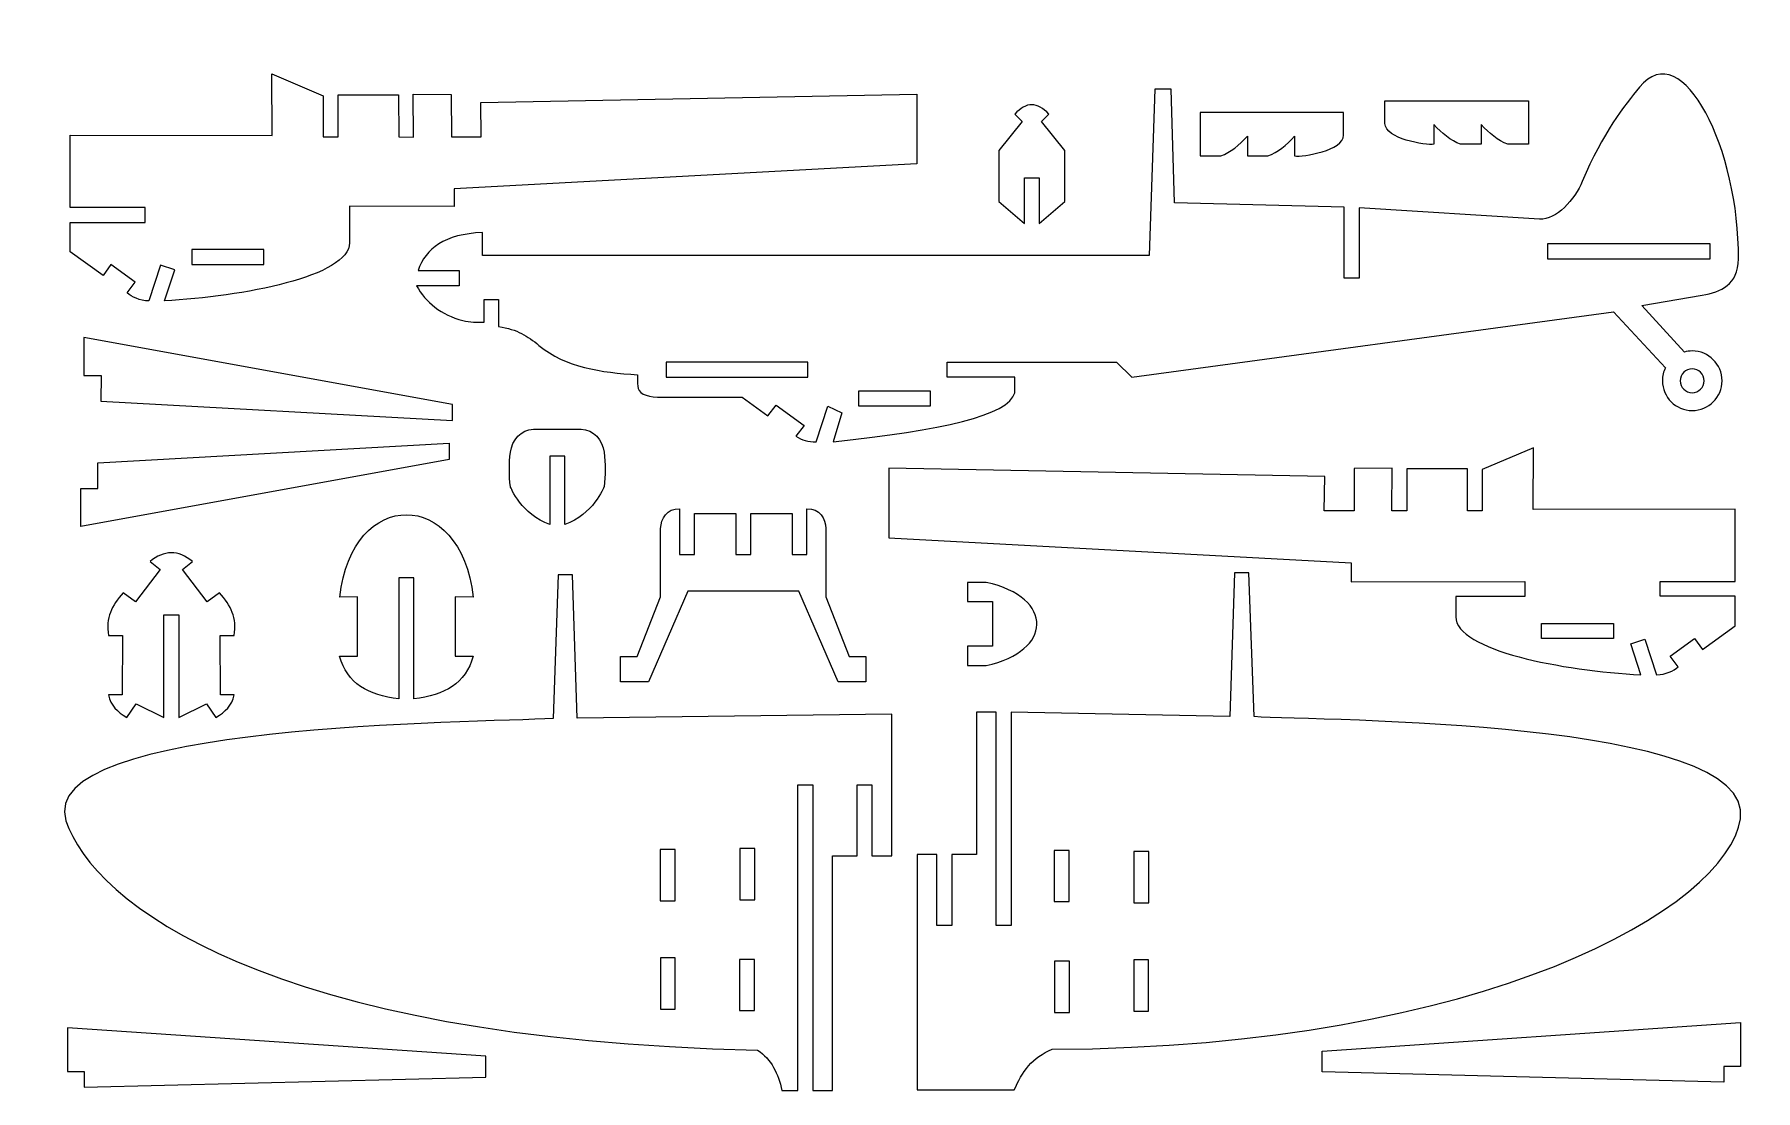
# Model space of a CAD drawing. Header units: centimetres. Extents: x -27.4 to 7.4, y -0.9 to 42.2.
# Drawn here: x -27.44 to 7.29, y 20.88 to 42.2 of the extents above; entities that cross this region are included whole.
import ezdxf

# ---------------------------------------------------------------- set-up
doc = ezdxf.new("R2010")
doc.units = ezdxf.units.CM
doc.header["$MEASUREMENT"] = 0
doc.layers.add('Camada 1', color=7, linetype='Continuous')

msp = doc.modelspace()

# ---------------------------------------------------------------- linework, layer by layer
at = {"layer": 'Camada 1', "color": 250, "lineweight": 9}
msp.add_lwpolyline([(-24.26372, 37.55717), (-22.80846, 37.55717), (-22.80846, 37.85769), (-24.26372, 37.85769), (-24.26372, 37.55717)], close=True, dxfattribs=at)
at = {"layer": 'Camada 1', "lineweight": 9}
for points in [[(3.08948, 37.6706), (6.37174, 37.6706), (6.37174, 37.9706), (3.08948, 37.9706), (3.08948, 37.6706)], [(-14.69005, 35.28237), (-11.83087, 35.28237), (-11.83087, 35.58237), (-14.69005, 35.58237), (-14.69005, 35.28237)], [(-10.81066, 34.701), (-9.35544, 34.701), (-9.35544, 35.001), (-10.81066, 35.001), (-10.81066, 34.701)], [(-14.81231, 24.71157), (-14.51231, 24.71157), (-14.51231, 25.74571), (-14.81231, 25.74571), (-14.81231, 24.71157)], [(-13.20471, 24.73303), (-12.90471, 24.73303), (-12.90471, 25.76717), (-13.20471, 25.76717), (-13.20471, 24.73303)], [(-6.86161, 24.69333), (-6.56161, 24.69333), (-6.56161, 25.72747), (-6.86161, 25.72747), (-6.86161, 24.69333)], [(-5.25401, 24.67187), (-4.95401, 24.67187), (-4.95401, 25.70601), (-5.25401, 25.70601), (-5.25401, 24.67187)], [(-14.80855, 22.52245), (-14.50855, 22.52245), (-14.50855, 23.55659), (-14.80855, 23.55659), (-14.80855, 22.52245)], [(-13.2129, 22.49477), (-12.9129, 22.49477), (-12.9129, 23.52891), (-13.2129, 23.52891), (-13.2129, 22.49477)], [(-6.8534, 22.45507), (-6.55342, 22.45507), (-6.55342, 23.48921), (-6.8534, 23.48921), (-6.8534, 22.45507)], [(-5.25777, 22.48275), (-4.95777, 22.48275), (-4.95777, 23.51689), (-5.25777, 23.51689), (-5.25777, 22.48275)]]:
    msp.add_lwpolyline(points, close=True, dxfattribs=at)
for points, knots in [([(-0.71082, 38.69927), (-0.71082, 38.69927), (2.93027, 38.47102), (2.93027, 38.47102), (2.93027, 38.47102), (3.26596, 38.45009), (3.64135, 38.87086), (3.79242, 39.23219), (3.79242, 39.23219), (4.20212, 40.21211), (4.64243, 40.76661), (4.94494, 41.13369), (4.94494, 41.13369), (5.82371, 42.19988), (6.96547, 39.85293), (6.94215, 37.66674), (6.94215, 37.66674), (6.93653, 37.14118), (6.58901, 37.00236), (6.21261, 36.93713), (6.21261, 36.93713), (6.21261, 36.93713), (4.99271, 36.7255), (4.99271, 36.7255), (4.99271, 36.7255), (4.99271, 36.7255), (5.85276, 35.78862), (5.85276, 35.78862), (5.85276, 35.78862), (5.9028, 35.80219), (5.95559, 35.80966), (6.01, 35.80966), (6.01, 35.80966), (6.34198, 35.80966), (6.61107, 35.54058), (6.61107, 35.20859), (6.61107, 35.20859), (6.61107, 34.87661), (6.34198, 34.60752), (6.01, 34.60752), (6.01, 34.60752), (5.67802, 34.60752), (5.40893, 34.87661), (5.40893, 35.20859), (5.40893, 35.20859), (5.40893, 35.20859), (5.40893, 35.20859), (5.40893, 35.20865), (5.40893, 35.20865), (5.40893, 35.20865), (5.40893, 35.20865), (5.40893, 35.20871), (5.40893, 35.20871), (5.40893, 35.30305), (5.43081, 35.39231), (5.46949, 35.4717), (5.46949, 35.4717), (5.46949, 35.4717), (4.42273, 36.59911), (4.42273, 36.59911), (4.42273, 36.59911), (4.42273, 36.59911), (-5.29968, 35.27752), (-5.29968, 35.27752), (-5.29968, 35.27752), (-5.29968, 35.27752), (-5.60721, 35.58511), (-5.60721, 35.58511), (-5.60721, 35.58511), (-5.60721, 35.58511), (-9.01994, 35.58511), (-9.01994, 35.58511), (-9.01994, 35.58511), (-9.01994, 35.58511), (-9.01994, 35.28308), (-9.01994, 35.28308), (-9.01994, 35.28308), (-9.01994, 35.28308), (-7.65721, 35.28308), (-7.65721, 35.28308), (-7.65721, 35.28308), (-7.65721, 35.28308), (-7.65721, 34.96784), (-7.65721, 34.96784), (-7.65721, 34.96784), (-7.78115, 34.50936), (-9.12838, 34.20428), (-11.31942, 33.97782), (-11.31942, 33.97782), (-11.31942, 33.97782), (-11.14538, 34.55814), (-11.14538, 34.55814), (-11.14538, 34.55814), (-11.14538, 34.55814), (-11.43133, 34.69804), (-11.43133, 34.69804), (-11.43133, 34.69804), (-11.43133, 34.69804), (-11.66736, 33.97776), (-11.66736, 33.97776), (-11.66736, 33.97776), (-11.82382, 33.96885), (-11.95893, 34.00639), (-12.07312, 34.08973), (-12.07312, 34.08973), (-12.07312, 34.08973), (-11.90596, 34.30639), (-11.90596, 34.30639), (-11.90596, 34.30639), (-11.90596, 34.30639), (-12.47122, 34.71699), (-12.47122, 34.71699), (-12.47122, 34.71699), (-12.47122, 34.71699), (-12.63838, 34.50033), (-12.63838, 34.50033), (-12.63838, 34.50033), (-12.63838, 34.50033), (-13.15724, 34.87482), (-13.15724, 34.87482), (-13.15724, 34.87482), (-13.15724, 34.87482), (-14.86426, 34.87482), (-14.86426, 34.87482), (-14.86426, 34.87482), (-15.10675, 34.88211), (-15.26541, 34.96826), (-15.26661, 35.09787), (-15.26661, 35.09787), (-15.26733, 35.17452), (-15.2681, 35.25122), (-15.26882, 35.32786), (-15.26882, 35.32786), (-16.00495, 35.38125), (-16.71817, 35.47033), (-17.25952, 35.9223), (-17.25952, 35.9223), (-17.49016, 36.1148), (-17.68883, 36.24119), (-18.07354, 36.30557), (-18.07354, 36.30557), (-18.07354, 36.30557), (-18.07354, 36.84692), (-18.07354, 36.84692), (-18.07354, 36.84692), (-18.07354, 36.84692), (-18.36612, 36.84692), (-18.36612, 36.84692), (-18.36612, 36.84692), (-18.36612, 36.84692), (-18.36612, 36.39214), (-18.36612, 36.39214), (-18.36612, 36.39214), (-18.50847, 36.39214), (-18.6559, 36.38467), (-18.79322, 36.42179), (-18.79322, 36.42179), (-19.23586, 36.54148), (-19.53933, 36.78899), (-19.72837, 37.12348), (-19.72837, 37.12348), (-19.72837, 37.12348), (-18.8664, 37.12348), (-18.8664, 37.12348), (-18.8664, 37.12348), (-18.8664, 37.12348), (-18.8664, 37.43585), (-18.8664, 37.43585), (-18.8664, 37.43585), (-18.8664, 37.43585), (-19.6968, 37.43585), (-19.6968, 37.43585), (-19.6968, 37.43585), (-19.54453, 37.87963), (-19.16257, 38.16887), (-18.39871, 38.20151), (-18.39871, 38.20151), (-18.39871, 38.20151), (-18.39871, 37.73878), (-18.39871, 37.73878), (-18.39871, 37.73878), (-18.39871, 37.73878), (-4.9457, 37.73878), (-4.9457, 37.73878), (-4.9457, 37.73878), (-4.9457, 37.73878), (-4.83295, 41.09579), (-4.83295, 41.09579), (-4.83295, 41.09579), (-4.83295, 41.09579), (-4.50467, 41.09579), (-4.50467, 41.09579), (-4.50467, 41.09579), (-4.50467, 41.09579), (-4.43742, 38.80216), (-4.43742, 38.80216), (-4.43742, 38.80216), (-4.43742, 38.80216), (-1.01082, 38.71512), (-1.01082, 38.71512), (-1.01082, 38.71512), (-1.01082, 38.71512), (-1.01082, 37.27964), (-1.01082, 37.27964), (-1.01082, 37.27964), (-1.01082, 37.27964), (-0.71082, 37.27964), (-0.71082, 37.27964), (-0.71082, 37.27964), (-0.71082, 37.27964), (-0.71082, 38.69927), (-0.71082, 38.69927)], [0, 0, 0, 0, 0.01851852, 0.01851852, 0.01851852, 0.01851852, 0.03703704, 0.03703704, 0.03703704, 0.03703704, 0.05555556, 0.05555556, 0.05555556, 0.05555556, 0.07407407, 0.07407407, 0.07407407, 0.07407407, 0.09259259, 0.09259259, 0.09259259, 0.09259259, 0.11111111, 0.11111111, 0.11111111, 0.11111111, 0.12962963, 0.12962963, 0.12962963, 0.12962963, 0.14814815, 0.14814815, 0.14814815, 0.14814815, 0.16666667, 0.16666667, 0.16666667, 0.16666667, 0.18518519, 0.18518519, 0.18518519, 0.18518519, 0.2037037, 0.2037037, 0.2037037, 0.2037037, 0.22222222, 0.22222222, 0.22222222, 0.22222222, 0.24074074, 0.24074074, 0.24074074, 0.24074074, 0.25925926, 0.25925926, 0.25925926, 0.25925926, 0.27777778, 0.27777778, 0.27777778, 0.27777778, 0.2962963, 0.2962963, 0.2962963, 0.2962963, 0.31481481, 0.31481481, 0.31481481, 0.31481481, 0.33333333, 0.33333333, 0.33333333, 0.33333333, 0.35185185, 0.35185185, 0.35185185, 0.35185185, 0.37037037, 0.37037037, 0.37037037, 0.37037037, 0.38888889, 0.38888889, 0.38888889, 0.38888889, 0.40740741, 0.40740741, 0.40740741, 0.40740741, 0.42592593, 0.42592593, 0.42592593, 0.42592593, 0.44444444, 0.44444444, 0.44444444, 0.44444444, 0.46296296, 0.46296296, 0.46296296, 0.46296296, 0.48148148, 0.48148148, 0.48148148, 0.48148148, 0.5, 0.5, 0.5, 0.5, 0.51851852, 0.51851852, 0.51851852, 0.51851852, 0.53703704, 0.53703704, 0.53703704, 0.53703704, 0.55555556, 0.55555556, 0.55555556, 0.55555556, 0.57407407, 0.57407407, 0.57407407, 0.57407407, 0.59259259, 0.59259259, 0.59259259, 0.59259259, 0.61111111, 0.61111111, 0.61111111, 0.61111111, 0.62962963, 0.62962963, 0.62962963, 0.62962963, 0.64814815, 0.64814815, 0.64814815, 0.64814815, 0.66666667, 0.66666667, 0.66666667, 0.66666667, 0.68518519, 0.68518519, 0.68518519, 0.68518519, 0.7037037, 0.7037037, 0.7037037, 0.7037037, 0.72222222, 0.72222222, 0.72222222, 0.72222222, 0.74074074, 0.74074074, 0.74074074, 0.74074074, 0.75925926, 0.75925926, 0.75925926, 0.75925926, 0.77777778, 0.77777778, 0.77777778, 0.77777778, 0.7962963, 0.7962963, 0.7962963, 0.7962963, 0.81481481, 0.81481481, 0.81481481, 0.81481481, 0.83333333, 0.83333333, 0.83333333, 0.83333333, 0.85185185, 0.85185185, 0.85185185, 0.85185185, 0.87037037, 0.87037037, 0.87037037, 0.87037037, 0.88888889, 0.88888889, 0.88888889, 0.88888889, 0.90740741, 0.90740741, 0.90740741, 0.90740741, 0.92592593, 0.92592593, 0.92592593, 0.92592593, 0.94444444, 0.94444444, 0.94444444, 0.94444444, 0.96296296, 0.96296296, 0.96296296, 0.96296296, 1, 1, 1, 1]), ([(-7.16292, 38.38583), (-7.16292, 38.38583), (-7.16292, 39.30531), (-7.16292, 39.30531), (-7.16292, 39.30531), (-7.16292, 39.30531), (-7.46292, 39.30531), (-7.46292, 39.30531), (-7.46292, 39.30531), (-7.46292, 39.30531), (-7.46292, 38.38583), (-7.46292, 38.38583), (-7.46292, 38.38583), (-7.46292, 38.38583), (-7.97843, 38.82578), (-7.97843, 38.82578), (-7.97843, 38.82578), (-7.97843, 38.82578), (-7.97843, 39.85604), (-7.97843, 39.85604), (-7.97843, 39.85604), (-7.97843, 39.85604), (-7.50757, 40.44133), (-7.50757, 40.44133), (-7.50757, 40.44133), (-7.50757, 40.44133), (-7.65584, 40.58959), (-7.65584, 40.58959), (-7.65584, 40.58959), (-7.42985, 40.84702), (-7.20118, 40.84098), (-6.96999, 40.58959), (-6.96999, 40.58959), (-6.96999, 40.58959), (-7.11826, 40.44133), (-7.11826, 40.44133), (-7.11826, 40.44133), (-7.11826, 40.44133), (-6.6474, 39.85604), (-6.6474, 39.85604), (-6.6474, 39.85604), (-6.6474, 39.85604), (-6.6474, 38.82578), (-6.6474, 38.82578), (-6.6474, 38.82578), (-6.6474, 38.82578), (-7.16292, 38.38583), (-7.16292, 38.38583)], [0, 0, 0, 0, 0.07692308, 0.07692308, 0.07692308, 0.07692308, 0.15384615, 0.15384615, 0.15384615, 0.15384615, 0.23076923, 0.23076923, 0.23076923, 0.23076923, 0.30769231, 0.30769231, 0.30769231, 0.30769231, 0.38461538, 0.38461538, 0.38461538, 0.38461538, 0.46153846, 0.46153846, 0.46153846, 0.46153846, 0.53846154, 0.53846154, 0.53846154, 0.53846154, 0.61538462, 0.61538462, 0.61538462, 0.61538462, 0.69230769, 0.69230769, 0.69230769, 0.69230769, 0.76923077, 0.76923077, 0.76923077, 0.76923077, 0.84615385, 0.84615385, 0.84615385, 0.84615385, 1, 1, 1, 1]), ([(2.2892, 39.98201), (2.2892, 39.98201), (2.70435, 39.98201), (2.70435, 39.98201), (2.70435, 39.98201), (2.70435, 39.98201), (2.70435, 40.85641), (2.70435, 40.85641), (2.70435, 40.85641), (2.70435, 40.85641), (-0.19035, 40.85641), (-0.19035, 40.85641), (-0.19035, 40.85641), (-0.19035, 40.85641), (-0.19035, 40.40127), (-0.19035, 40.40127), (-0.19035, 40.40127), (-0.19035, 40.09422), (0.63241, 39.95714), (0.79897, 39.98201), (0.79897, 39.98201), (0.79897, 39.98201), (0.79842, 40.37916), (0.79842, 40.37916), (0.79842, 40.37916), (0.96104, 40.20721), (1.13896, 40.05388), (1.33583, 39.98201), (1.33583, 39.98201), (1.33583, 39.98201), (1.75235, 39.98201), (1.75235, 39.98201), (1.75235, 39.98201), (1.75235, 39.98201), (1.75182, 40.37916), (1.75182, 40.37916), (1.75182, 40.37916), (1.91441, 40.20721), (2.09233, 40.05388), (2.2892, 39.98201)], [0, 0, 0, 0, 0.09090909, 0.09090909, 0.09090909, 0.09090909, 0.18181818, 0.18181818, 0.18181818, 0.18181818, 0.27272727, 0.27272727, 0.27272727, 0.27272727, 0.36363636, 0.36363636, 0.36363636, 0.36363636, 0.45454545, 0.45454545, 0.45454545, 0.45454545, 0.54545455, 0.54545455, 0.54545455, 0.54545455, 0.63636364, 0.63636364, 0.63636364, 0.63636364, 0.72727273, 0.72727273, 0.72727273, 0.72727273, 0.81818182, 0.81818182, 0.81818182, 0.81818182, 1, 1, 1, 1]), ([(-3.5027, 39.74574), (-3.5027, 39.74574), (-3.91782, 39.74574), (-3.91782, 39.74574), (-3.91782, 39.74574), (-3.91782, 39.74574), (-3.91782, 40.62015), (-3.91782, 40.62015), (-3.91782, 40.62015), (-3.91782, 40.62015), (-1.02312, 40.62015), (-1.02312, 40.62015), (-1.02312, 40.62015), (-1.02312, 40.62015), (-1.02312, 40.16499), (-1.02312, 40.16499), (-1.02312, 40.16499), (-1.02312, 39.85795), (-1.84588, 39.72087), (-2.01246, 39.74574), (-2.01246, 39.74574), (-2.01246, 39.74574), (-2.01191, 40.14289), (-2.01191, 40.14289), (-2.01191, 40.14289), (-2.17452, 39.97095), (-2.35244, 39.81761), (-2.5493, 39.74574), (-2.5493, 39.74574), (-2.5493, 39.74574), (-2.96583, 39.74574), (-2.96583, 39.74574), (-2.96583, 39.74574), (-2.96583, 39.74574), (-2.9653, 40.14289), (-2.9653, 40.14289), (-2.9653, 40.14289), (-3.1279, 39.97095), (-3.30584, 39.81761), (-3.5027, 39.74574)], [0, 0, 0, 0, 0.09090909, 0.09090909, 0.09090909, 0.09090909, 0.18181818, 0.18181818, 0.18181818, 0.18181818, 0.27272727, 0.27272727, 0.27272727, 0.27272727, 0.36363636, 0.36363636, 0.36363636, 0.36363636, 0.45454545, 0.45454545, 0.45454545, 0.45454545, 0.54545455, 0.54545455, 0.54545455, 0.54545455, 0.63636364, 0.63636364, 0.63636364, 0.63636364, 0.72727273, 0.72727273, 0.72727273, 0.72727273, 0.81818182, 0.81818182, 0.81818182, 0.81818182, 1, 1, 1, 1]), ([(6.01, 35.44928), (6.1429, 35.44928), (6.25069, 35.34149), (6.25069, 35.20859), (6.25069, 35.20859), (6.25069, 35.07569), (6.1429, 34.9679), (6.01, 34.9679), (6.01, 34.9679), (5.8771, 34.9679), (5.76931, 35.07569), (5.76931, 35.20859), (5.76931, 35.20859), (5.76931, 35.34149), (5.8771, 35.44928), (6.01, 35.44928)], [0, 0, 0, 0, 0.2, 0.2, 0.2, 0.2, 0.4, 0.4, 0.4, 0.4, 0.6, 0.6, 0.6, 0.6, 1, 1, 1, 1]), ([(-16.73951, 32.30804), (-16.17198, 32.4975), (-15.9466, 33.06043), (-15.94546, 33.06969), (-15.94546, 33.06969), (-15.91736, 33.30243), (-15.91664, 33.53505), (-15.94546, 33.76738), (-15.94546, 33.76738), (-15.97493, 34.00502), (-16.15686, 34.23094), (-16.40909, 34.23094), (-16.40909, 34.23094), (-16.40909, 34.23094), (-17.36994, 34.23094), (-17.36994, 34.23094), (-17.36994, 34.23094), (-17.62217, 34.23094), (-17.80409, 34.00502), (-17.83357, 33.76738), (-17.83357, 33.76738), (-17.86238, 33.53505), (-17.86166, 33.30243), (-17.83357, 33.06969), (-17.83357, 33.06969), (-17.83243, 33.06043), (-17.60705, 32.4975), (-17.03951, 32.30804), (-17.03951, 32.30804), (-17.03951, 32.30804), (-17.03951, 33.68822), (-17.03951, 33.68822), (-17.03951, 33.68822), (-17.03951, 33.68822), (-16.73951, 33.68822), (-16.73951, 33.68822), (-16.73951, 33.68822), (-16.73951, 33.68822), (-16.73951, 32.30804), (-16.73951, 32.30804)], [0, 0, 0, 0, 0.09090909, 0.09090909, 0.09090909, 0.09090909, 0.18181818, 0.18181818, 0.18181818, 0.18181818, 0.27272727, 0.27272727, 0.27272727, 0.27272727, 0.36363636, 0.36363636, 0.36363636, 0.36363636, 0.45454545, 0.45454545, 0.45454545, 0.45454545, 0.54545455, 0.54545455, 0.54545455, 0.54545455, 0.63636364, 0.63636364, 0.63636364, 0.63636364, 0.72727273, 0.72727273, 0.72727273, 0.72727273, 0.81818182, 0.81818182, 0.81818182, 0.81818182, 1, 1, 1, 1]), ([(-18.58614, 30.84265), (-18.83025, 33.05903), (-21.03469, 33.05903), (-21.2788, 30.84265), (-21.2788, 30.84265), (-21.2788, 30.84265), (-20.9188, 30.84669), (-20.9188, 30.84669), (-20.9188, 30.84669), (-20.9188, 30.84669), (-20.9188, 29.64669), (-20.9188, 29.64669), (-20.9188, 29.64669), (-20.9188, 29.64669), (-21.27959, 29.64669), (-21.27959, 29.64669), (-21.27959, 29.64669), (-21.12572, 29.10002), (-20.7079, 28.86011), (-20.08247, 28.78801), (-20.08247, 28.78801), (-20.08247, 28.78801), (-20.08247, 31.23013), (-20.08247, 31.23013), (-20.08247, 31.23013), (-20.08247, 31.23013), (-19.78247, 31.23013), (-19.78247, 31.23013), (-19.78247, 31.23013), (-19.78247, 31.23013), (-19.78247, 28.78801), (-19.78247, 28.78801), (-19.78247, 28.78801), (-19.15704, 28.86011), (-18.73922, 29.10002), (-18.58535, 29.64669), (-18.58535, 29.64669), (-18.58535, 29.64669), (-18.94613, 29.64669), (-18.94613, 29.64669), (-18.94613, 29.64669), (-18.94613, 29.64669), (-18.94613, 30.84669), (-18.94613, 30.84669), (-18.94613, 30.84669), (-18.94613, 30.84669), (-18.58614, 30.84265), (-18.58614, 30.84265)], [0, 0, 0, 0, 0.07692308, 0.07692308, 0.07692308, 0.07692308, 0.15384615, 0.15384615, 0.15384615, 0.15384615, 0.23076923, 0.23076923, 0.23076923, 0.23076923, 0.30769231, 0.30769231, 0.30769231, 0.30769231, 0.38461538, 0.38461538, 0.38461538, 0.38461538, 0.46153846, 0.46153846, 0.46153846, 0.46153846, 0.53846154, 0.53846154, 0.53846154, 0.53846154, 0.61538462, 0.61538462, 0.61538462, 0.61538462, 0.69230769, 0.69230769, 0.69230769, 0.69230769, 0.76923077, 0.76923077, 0.76923077, 0.76923077, 0.84615385, 0.84615385, 0.84615385, 0.84615385, 1, 1, 1, 1]), ([(-15.04846, 29.13141), (-15.04846, 29.13141), (-14.25745, 30.95835), (-14.25745, 30.95835), (-14.25745, 30.95835), (-14.25745, 30.95835), (-12.01554, 30.95835), (-12.01554, 30.95835), (-12.01554, 30.95835), (-12.01554, 30.95835), (-11.22454, 29.13141), (-11.22454, 29.13141), (-11.22454, 29.13141), (-11.22454, 29.13141), (-10.66006, 29.13141), (-10.66006, 29.13141), (-10.66006, 29.13141), (-10.66006, 29.13141), (-10.66006, 29.63933), (-10.66006, 29.63933), (-10.66006, 29.63933), (-10.66006, 29.63933), (-10.99921, 29.63933), (-10.99921, 29.63933), (-10.99921, 29.63933), (-10.99921, 29.63933), (-11.4678, 30.84351), (-11.4678, 30.84351), (-11.4678, 30.84351), (-11.4678, 30.84351), (-11.4678, 32.22554), (-11.4678, 32.22554), (-11.4678, 32.22554), (-11.48065, 32.42474), (-11.5908, 32.63536), (-11.85152, 32.62364), (-11.85152, 32.62364), (-11.85152, 32.62364), (-11.85152, 31.70189), (-11.85152, 31.70189), (-11.85152, 31.70189), (-11.85152, 31.70189), (-12.15152, 31.70189), (-12.15152, 31.70189), (-12.15152, 31.70189), (-12.15152, 31.70189), (-12.15152, 32.52877), (-12.15152, 32.52877), (-12.15152, 32.52877), (-12.15152, 32.52877), (-12.9865, 32.52877), (-12.9865, 32.52877), (-12.9865, 32.52877), (-12.9865, 32.52877), (-12.9865, 31.70189), (-12.9865, 31.70189), (-12.9865, 31.70189), (-12.9865, 31.70189), (-13.2865, 31.70189), (-13.2865, 31.70189), (-13.2865, 31.70189), (-13.2865, 31.70189), (-13.2865, 32.52877), (-13.2865, 32.52877), (-13.2865, 32.52877), (-13.2865, 32.52877), (-14.12147, 32.52877), (-14.12147, 32.52877), (-14.12147, 32.52877), (-14.12147, 32.52877), (-14.12147, 31.70189), (-14.12147, 31.70189), (-14.12147, 31.70189), (-14.12147, 31.70189), (-14.42147, 31.70189), (-14.42147, 31.70189), (-14.42147, 31.70189), (-14.42147, 31.70189), (-14.42147, 32.62364), (-14.42147, 32.62364), (-14.42147, 32.62364), (-14.68218, 32.63536), (-14.79234, 32.42474), (-14.8052, 32.22554), (-14.8052, 32.22554), (-14.8052, 32.22554), (-14.8052, 30.84351), (-14.8052, 30.84351), (-14.8052, 30.84351), (-14.8052, 30.84351), (-15.27378, 29.63933), (-15.27378, 29.63933), (-15.27378, 29.63933), (-15.27378, 29.63933), (-15.61294, 29.63933), (-15.61294, 29.63933), (-15.61294, 29.63933), (-15.61294, 29.63933), (-15.61294, 29.13141), (-15.61294, 29.13141), (-15.61294, 29.13141), (-15.61294, 29.13141), (-15.04846, 29.13141), (-15.04846, 29.13141)], [0, 0, 0, 0, 0.03703704, 0.03703704, 0.03703704, 0.03703704, 0.07407407, 0.07407407, 0.07407407, 0.07407407, 0.11111111, 0.11111111, 0.11111111, 0.11111111, 0.14814815, 0.14814815, 0.14814815, 0.14814815, 0.18518519, 0.18518519, 0.18518519, 0.18518519, 0.22222222, 0.22222222, 0.22222222, 0.22222222, 0.25925926, 0.25925926, 0.25925926, 0.25925926, 0.2962963, 0.2962963, 0.2962963, 0.2962963, 0.33333333, 0.33333333, 0.33333333, 0.33333333, 0.37037037, 0.37037037, 0.37037037, 0.37037037, 0.40740741, 0.40740741, 0.40740741, 0.40740741, 0.44444444, 0.44444444, 0.44444444, 0.44444444, 0.48148148, 0.48148148, 0.48148148, 0.48148148, 0.51851852, 0.51851852, 0.51851852, 0.51851852, 0.55555556, 0.55555556, 0.55555556, 0.55555556, 0.59259259, 0.59259259, 0.59259259, 0.59259259, 0.62962963, 0.62962963, 0.62962963, 0.62962963, 0.66666667, 0.66666667, 0.66666667, 0.66666667, 0.7037037, 0.7037037, 0.7037037, 0.7037037, 0.74074074, 0.74074074, 0.74074074, 0.74074074, 0.77777778, 0.77777778, 0.77777778, 0.77777778, 0.81481481, 0.81481481, 0.81481481, 0.81481481, 0.85185185, 0.85185185, 0.85185185, 0.85185185, 0.88888889, 0.88888889, 0.88888889, 0.88888889, 0.92592593, 0.92592593, 0.92592593, 0.92592593, 1, 1, 1, 1]), ([(-10.53932, 25.61699), (-10.53932, 25.61699), (-10.53932, 27.04853), (-10.53932, 27.04853), (-10.53932, 27.04853), (-10.53932, 27.04853), (-10.83932, 27.04853), (-10.83932, 27.04853), (-10.83932, 27.04853), (-10.83932, 27.04853), (-10.83932, 25.61699), (-10.83932, 25.61699), (-10.83932, 25.61699), (-10.83932, 25.61699), (-11.33765, 25.61699), (-11.33765, 25.61699), (-11.33765, 25.61699), (-11.33765, 25.61699), (-11.33765, 20.87957), (-11.33765, 20.87957), (-11.33765, 20.87957), (-11.33765, 20.87957), (-11.73345, 20.87957), (-11.73345, 20.87957), (-11.73345, 20.87957), (-11.73345, 20.87957), (-11.73345, 27.04853), (-11.73345, 27.04853), (-11.73345, 27.04853), (-11.73345, 27.04853), (-12.03345, 27.04853), (-12.03345, 27.04853), (-12.03345, 27.04853), (-12.03345, 27.04853), (-12.03345, 20.87957), (-12.03345, 20.87957), (-12.03345, 20.87957), (-12.03345, 20.87957), (-12.35799, 20.87957), (-12.35799, 20.87957), (-12.35799, 20.87957), (-12.42608, 21.22554), (-12.57244, 21.51125), (-12.84624, 21.69897), (-12.84624, 21.69897), (-22.72834, 21.90391), (-26.27037, 24.67969), (-26.80174, 26.32777), (-26.80174, 26.32777), (-27.4379, 28.30083), (-18.48306, 28.30274), (-16.97435, 28.39026), (-16.97435, 28.39026), (-16.97435, 28.39026), (-16.87152, 31.29291), (-16.87152, 31.29291), (-16.87152, 31.29291), (-16.87152, 31.29291), (-16.57893, 31.29291), (-16.57893, 31.29291), (-16.57893, 31.29291), (-16.57893, 31.29291), (-16.48597, 28.39624), (-16.48597, 28.39624), (-16.48597, 28.39624), (-16.48597, 28.39624), (-10.13904, 28.47731), (-10.13904, 28.47731), (-10.13904, 28.47731), (-10.13904, 28.47731), (-10.13904, 25.61699), (-10.13904, 25.61699), (-10.13904, 25.61699), (-10.13904, 25.61699), (-10.53932, 25.61699), (-10.53932, 25.61699)], [0, 0, 0, 0, 0.05, 0.05, 0.05, 0.05, 0.1, 0.1, 0.1, 0.1, 0.15, 0.15, 0.15, 0.15, 0.2, 0.2, 0.2, 0.2, 0.25, 0.25, 0.25, 0.25, 0.3, 0.3, 0.3, 0.3, 0.35, 0.35, 0.35, 0.35, 0.4, 0.4, 0.4, 0.4, 0.45, 0.45, 0.45, 0.45, 0.5, 0.5, 0.5, 0.5, 0.55, 0.55, 0.55, 0.55, 0.6, 0.6, 0.6, 0.6, 0.65, 0.65, 0.65, 0.65, 0.7, 0.7, 0.7, 0.7, 0.75, 0.75, 0.75, 0.75, 0.8, 0.8, 0.8, 0.8, 0.85, 0.85, 0.85, 0.85, 0.9, 0.9, 0.9, 0.9, 1, 1, 1, 1]), ([(-7.73382, 28.51533), (-7.73382, 28.51533), (-3.31879, 28.43426), (-3.31879, 28.43426), (-3.31879, 28.43426), (-3.31879, 28.43426), (-3.22583, 31.33093), (-3.22583, 31.33093), (-3.22583, 31.33093), (-3.22583, 31.33093), (-2.93324, 31.33093), (-2.93324, 31.33093), (-2.93324, 31.33093), (-2.93324, 31.33093), (-2.83042, 28.42829), (-2.83042, 28.42829), (-2.83042, 28.42829), (-1.52712, 28.34076), (7.28824, 28.3911), (6.9843, 26.36579), (6.9843, 26.36579), (6.71689, 24.58386), (1.86486, 21.75714), (-6.90172, 21.71332), (-6.90172, 21.71332), (-7.30293, 21.56153), (-7.51995, 21.24408), (-7.66798, 20.89183), (-7.66798, 20.89183), (-7.66798, 20.89183), (-9.62824, 20.89183), (-9.62824, 20.89183), (-9.62824, 20.89183), (-9.62824, 20.89183), (-9.62824, 25.64425), (-9.62824, 25.64425), (-9.62824, 25.64425), (-9.62824, 25.64425), (-9.2281, 25.64425), (-9.2281, 25.64425), (-9.2281, 25.64425), (-9.2281, 25.64425), (-9.2281, 24.21254), (-9.2281, 24.21254), (-9.2281, 24.21254), (-9.2281, 24.21254), (-8.9281, 24.21254), (-8.9281, 24.21254), (-8.9281, 24.21254), (-8.9281, 24.21254), (-8.9281, 25.64425), (-8.9281, 25.64425), (-8.9281, 25.64425), (-8.9281, 25.64425), (-8.42957, 25.64425), (-8.42957, 25.64425), (-8.42957, 25.64425), (-8.42957, 25.64425), (-8.42957, 28.51533), (-8.42957, 28.51533), (-8.42957, 28.51533), (-8.42957, 28.51533), (-8.03382, 28.51533), (-8.03382, 28.51533), (-8.03382, 28.51533), (-8.03382, 28.51533), (-8.03382, 24.21254), (-8.03382, 24.21254), (-8.03382, 24.21254), (-8.03382, 24.21254), (-7.73382, 24.21254), (-7.73382, 24.21254), (-7.73382, 24.21254), (-7.73382, 24.21254), (-7.73382, 28.51533), (-7.73382, 28.51533)], [0, 0, 0, 0, 0.05, 0.05, 0.05, 0.05, 0.1, 0.1, 0.1, 0.1, 0.15, 0.15, 0.15, 0.15, 0.2, 0.2, 0.2, 0.2, 0.25, 0.25, 0.25, 0.25, 0.3, 0.3, 0.3, 0.3, 0.35, 0.35, 0.35, 0.35, 0.4, 0.4, 0.4, 0.4, 0.45, 0.45, 0.45, 0.45, 0.5, 0.5, 0.5, 0.5, 0.55, 0.55, 0.55, 0.55, 0.6, 0.6, 0.6, 0.6, 0.65, 0.65, 0.65, 0.65, 0.7, 0.7, 0.7, 0.7, 0.75, 0.75, 0.75, 0.75, 0.8, 0.8, 0.8, 0.8, 0.85, 0.85, 0.85, 0.85, 0.9, 0.9, 0.9, 0.9, 1, 1, 1, 1]), ([(-8.6131, 29.84923), (-8.6131, 29.84923), (-8.11086, 29.84923), (-8.11086, 29.84923), (-8.11086, 29.84923), (-8.11086, 29.84923), (-8.11086, 30.74923), (-8.11086, 30.74923), (-8.11086, 30.74923), (-8.11086, 30.74923), (-8.6131, 30.74923), (-8.6131, 30.74923), (-8.6131, 30.74923), (-8.6131, 30.74923), (-8.6131, 31.13759), (-8.6131, 31.13759), (-8.6131, 31.13759), (-8.6131, 31.13759), (-8.23341, 31.13759), (-8.23341, 31.13759), (-8.23341, 31.13759), (-7.54398, 30.98813), (-7.20351, 30.63612), (-7.21194, 30.28656), (-7.21194, 30.28656), (-7.22019, 29.94549), (-7.56066, 29.60669), (-8.23341, 29.46088), (-8.23341, 29.46088), (-8.23341, 29.46088), (-8.6131, 29.46088), (-8.6131, 29.46088), (-8.6131, 29.46088), (-8.6131, 29.46088), (-8.6131, 29.84923), (-8.6131, 29.84923)], [0, 0, 0, 0, 0.1, 0.1, 0.1, 0.1, 0.2, 0.2, 0.2, 0.2, 0.3, 0.3, 0.3, 0.3, 0.4, 0.4, 0.4, 0.4, 0.5, 0.5, 0.5, 0.5, 0.6, 0.6, 0.6, 0.6, 0.7, 0.7, 0.7, 0.7, 0.8, 0.8, 0.8, 0.8, 1, 1, 1, 1]), ([(6.98131, 21.36836), (6.98131, 21.36836), (6.98137, 22.2542), (6.98137, 22.2542), (6.98137, 22.2542), (6.98137, 22.2542), (-1.45759, 21.67686), (-1.45759, 21.67686), (-1.45759, 21.67686), (-1.45759, 21.67686), (-1.45759, 21.25764), (-1.45759, 21.25764), (-1.45759, 21.25764), (-1.45759, 21.25764), (6.64916, 21.05205), (6.64916, 21.05205), (6.64916, 21.05205), (6.64916, 21.05205), (6.64916, 21.36836), (6.64916, 21.36836), (6.64916, 21.36836), (6.64916, 21.36836), (6.98131, 21.36836), (6.98131, 21.36836)], [0, 0, 0, 0, 0.14285714, 0.14285714, 0.14285714, 0.14285714, 0.28571429, 0.28571429, 0.28571429, 0.28571429, 0.42857143, 0.42857143, 0.42857143, 0.42857143, 0.57142857, 0.57142857, 0.57142857, 0.57142857, 0.71428571, 0.71428571, 0.71428571, 0.71428571, 1, 1, 1, 1]), ([(-26.76832, 21.26362), (-26.76832, 21.26362), (-26.76838, 22.14945), (-26.76838, 22.14945), (-26.76838, 22.14945), (-26.76838, 22.14945), (-18.32942, 21.57211), (-18.32942, 21.57211), (-18.32942, 21.57211), (-18.32942, 21.57211), (-18.32942, 21.15291), (-18.32942, 21.15291), (-18.32942, 21.15291), (-18.32942, 21.15291), (-26.43616, 20.9473), (-26.43616, 20.9473), (-26.43616, 20.9473), (-26.43616, 20.9473), (-26.43616, 21.26362), (-26.43616, 21.26362), (-26.43616, 21.26362), (-26.43616, 21.26362), (-26.76832, 21.26362), (-26.76832, 21.26362)], [0, 0, 0, 0, 0.14285714, 0.14285714, 0.14285714, 0.14285714, 0.28571429, 0.28571429, 0.28571429, 0.28571429, 0.42857143, 0.42857143, 0.42857143, 0.42857143, 0.57142857, 0.57142857, 0.57142857, 0.57142857, 0.71428571, 0.71428571, 0.71428571, 0.71428571, 1, 1, 1, 1])]:
    msp.add_open_spline(points, degree=3, knots=knots, dxfattribs=at)
at = {"layer": 'Camada 1', "color": 250, "lineweight": 9}
for points, knots in [([(-25.13164, 36.82085), (-25.13164, 36.82085), (-24.89254, 37.53986), (-24.89254, 37.53986), (-24.89254, 37.53986), (-24.89254, 37.53986), (-24.60788, 37.4452), (-24.60788, 37.4452), (-24.60788, 37.4452), (-24.60788, 37.4452), (-24.81541, 36.82108), (-24.81541, 36.82108), (-24.81541, 36.82108), (-23.24476, 36.90304), (-21.07799, 37.31236), (-21.07871, 37.9946), (-21.07871, 37.9946), (-21.07871, 37.9946), (-21.07949, 38.73281), (-21.07949, 38.73281), (-21.07949, 38.73281), (-21.07949, 38.73281), (-18.9715, 38.72612), (-18.9715, 38.72612), (-18.9715, 38.72612), (-18.9715, 38.72612), (-18.96654, 39.08506), (-18.96654, 39.08506), (-18.96654, 39.08506), (-18.96654, 39.08506), (-9.63685, 39.58803), (-9.63685, 39.58803), (-9.63685, 39.58803), (-9.63685, 39.58803), (-9.63685, 40.9911), (-9.63685, 40.9911), (-9.63685, 40.9911), (-9.63685, 40.9911), (-18.43382, 40.82203), (-18.43382, 40.82203), (-18.43382, 40.82203), (-18.43382, 40.82203), (-18.42577, 40.13386), (-18.42577, 40.13386), (-18.42577, 40.13386), (-18.42577, 40.13386), (-19.02577, 40.13323), (-19.02577, 40.13323), (-19.02577, 40.13323), (-19.02577, 40.13323), (-19.02719, 40.98793), (-19.02719, 40.98793), (-19.02719, 40.98793), (-19.02719, 40.98793), (-19.79601, 40.99104), (-19.79601, 40.99104), (-19.79601, 40.99104), (-19.79601, 40.99104), (-19.78899, 40.12889), (-19.78899, 40.12889), (-19.78899, 40.12889), (-19.78899, 40.12889), (-20.08885, 40.12907), (-20.08885, 40.12907), (-20.08885, 40.12907), (-20.08885, 40.12907), (-20.08899, 40.97783), (-20.08899, 40.97783), (-20.08899, 40.97783), (-20.08899, 40.97783), (-21.31252, 40.97903), (-21.31252, 40.97903), (-21.31252, 40.97903), (-21.31252, 40.97903), (-21.31264, 40.13081), (-21.31264, 40.13081), (-21.31264, 40.13081), (-21.31264, 40.13081), (-21.60962, 40.132), (-21.60962, 40.132), (-21.60962, 40.132), (-21.60962, 40.132), (-21.61252, 40.96265), (-21.61252, 40.96265), (-21.61252, 40.96265), (-21.61252, 40.96265), (-22.64865, 41.40397), (-22.64865, 41.40397), (-22.64865, 41.40397), (-22.64865, 41.40397), (-22.64315, 40.16094), (-22.64315, 40.16094), (-22.64315, 40.16094), (-22.64315, 40.16094), (-26.71433, 40.16752), (-26.71433, 40.16752), (-26.71433, 40.16752), (-26.71433, 40.16752), (-26.71433, 38.70624), (-26.71433, 38.70624), (-26.71433, 38.70624), (-26.71433, 38.70624), (-25.20376, 38.70624), (-25.20376, 38.70624), (-25.20376, 38.70624), (-25.20376, 38.70624), (-25.20376, 38.40624), (-25.20376, 38.40624), (-25.20376, 38.40624), (-25.20376, 38.40624), (-26.71433, 38.40624), (-26.71433, 38.40624), (-26.71433, 38.40624), (-26.71433, 38.40624), (-26.71433, 37.81244), (-26.71433, 37.81244), (-26.71433, 37.81244), (-26.71433, 37.81244), (-26.05391, 37.33113), (-26.05391, 37.33113), (-26.05391, 37.33113), (-26.05391, 37.33113), (-25.89316, 37.55244), (-25.89316, 37.55244), (-25.89316, 37.55244), (-25.89316, 37.55244), (-25.40772, 37.19982), (-25.40772, 37.19982), (-25.40772, 37.19982), (-25.40772, 37.19982), (-25.56633, 36.98146), (-25.56633, 36.98146), (-25.56633, 36.98146), (-25.47494, 36.90618), (-25.31545, 36.82074), (-25.13164, 36.82085)], [0, 0, 0, 0, 0.02857143, 0.02857143, 0.02857143, 0.02857143, 0.05714286, 0.05714286, 0.05714286, 0.05714286, 0.08571429, 0.08571429, 0.08571429, 0.08571429, 0.11428571, 0.11428571, 0.11428571, 0.11428571, 0.14285714, 0.14285714, 0.14285714, 0.14285714, 0.17142857, 0.17142857, 0.17142857, 0.17142857, 0.2, 0.2, 0.2, 0.2, 0.22857143, 0.22857143, 0.22857143, 0.22857143, 0.25714286, 0.25714286, 0.25714286, 0.25714286, 0.28571429, 0.28571429, 0.28571429, 0.28571429, 0.31428571, 0.31428571, 0.31428571, 0.31428571, 0.34285714, 0.34285714, 0.34285714, 0.34285714, 0.37142857, 0.37142857, 0.37142857, 0.37142857, 0.4, 0.4, 0.4, 0.4, 0.42857143, 0.42857143, 0.42857143, 0.42857143, 0.45714286, 0.45714286, 0.45714286, 0.45714286, 0.48571429, 0.48571429, 0.48571429, 0.48571429, 0.51428571, 0.51428571, 0.51428571, 0.51428571, 0.54285714, 0.54285714, 0.54285714, 0.54285714, 0.57142857, 0.57142857, 0.57142857, 0.57142857, 0.6, 0.6, 0.6, 0.6, 0.62857143, 0.62857143, 0.62857143, 0.62857143, 0.65714286, 0.65714286, 0.65714286, 0.65714286, 0.68571429, 0.68571429, 0.68571429, 0.68571429, 0.71428571, 0.71428571, 0.71428571, 0.71428571, 0.74285714, 0.74285714, 0.74285714, 0.74285714, 0.77142857, 0.77142857, 0.77142857, 0.77142857, 0.8, 0.8, 0.8, 0.8, 0.82857143, 0.82857143, 0.82857143, 0.82857143, 0.85714286, 0.85714286, 0.85714286, 0.85714286, 0.88571429, 0.88571429, 0.88571429, 0.88571429, 0.91428571, 0.91428571, 0.91428571, 0.91428571, 0.94285714, 0.94285714, 0.94285714, 0.94285714, 1, 1, 1, 1]), ([(-26.43909, 36.08222), (-26.43909, 36.08222), (-19.0045, 34.72805), (-19.0045, 34.72805), (-19.0045, 34.72805), (-19.0045, 34.72805), (-19.0045, 34.40364), (-19.0045, 34.40364), (-19.0045, 34.40364), (-19.0045, 34.40364), (-26.09503, 34.79893), (-26.09503, 34.79893), (-26.09503, 34.79893), (-26.09503, 34.79893), (-26.09353, 35.31401), (-26.09353, 35.31401), (-26.09353, 35.31401), (-26.09353, 35.31401), (-26.43909, 35.31352), (-26.43909, 35.31352), (-26.43909, 35.31352), (-26.43909, 35.31352), (-26.43909, 36.08222), (-26.43909, 36.08222)], [0, 0, 0, 0, 0.14285714, 0.14285714, 0.14285714, 0.14285714, 0.28571429, 0.28571429, 0.28571429, 0.28571429, 0.42857143, 0.42857143, 0.42857143, 0.42857143, 0.57142857, 0.57142857, 0.57142857, 0.57142857, 0.71428571, 0.71428571, 0.71428571, 0.71428571, 1, 1, 1, 1]), ([(-26.50293, 32.26698), (-26.50293, 32.26698), (-19.06836, 33.62115), (-19.06836, 33.62115), (-19.06836, 33.62115), (-19.06836, 33.62115), (-19.06836, 33.94555), (-19.06836, 33.94555), (-19.06836, 33.94555), (-19.06836, 33.94555), (-26.15888, 33.55026), (-26.15888, 33.55026), (-26.15888, 33.55026), (-26.15888, 33.55026), (-26.15739, 33.03518), (-26.15739, 33.03518), (-26.15739, 33.03518), (-26.15739, 33.03518), (-26.50293, 33.03568), (-26.50293, 33.03568), (-26.50293, 33.03568), (-26.50293, 33.03568), (-26.50293, 32.26698), (-26.50293, 32.26698)], [0, 0, 0, 0, 0.14285714, 0.14285714, 0.14285714, 0.14285714, 0.28571429, 0.28571429, 0.28571429, 0.28571429, 0.42857143, 0.42857143, 0.42857143, 0.42857143, 0.57142857, 0.57142857, 0.57142857, 0.57142857, 0.71428571, 0.71428571, 0.71428571, 0.71428571, 1, 1, 1, 1]), ([(4.97597, 29.27237), (3.40532, 29.35434), (1.2387, 29.76363), (1.23928, 30.44588), (1.23928, 30.44588), (1.23928, 30.44588), (1.23963, 30.85576), (1.23963, 30.85576), (1.23963, 30.85576), (1.23963, 30.85576), (2.63494, 30.85581), (2.63494, 30.85581), (2.63494, 30.85581), (2.63494, 30.85581), (2.63494, 31.15576), (2.63494, 31.15576), (2.63494, 31.15576), (2.63494, 31.15576), (-0.86794, 31.15013), (-0.86794, 31.15013), (-0.86794, 31.15013), (-0.86794, 31.15013), (-0.8729, 31.53635), (-0.8729, 31.53635), (-0.8729, 31.53635), (-0.8729, 31.53635), (-10.20259, 32.03932), (-10.20259, 32.03932), (-10.20259, 32.03932), (-10.20259, 32.03932), (-10.20259, 33.44239), (-10.20259, 33.44239), (-10.20259, 33.44239), (-10.20259, 33.44239), (-1.40562, 33.27332), (-1.40562, 33.27332), (-1.40562, 33.27332), (-1.40562, 33.27332), (-1.41367, 32.58515), (-1.41367, 32.58515), (-1.41367, 32.58515), (-1.41367, 32.58515), (-0.81367, 32.58452), (-0.81367, 32.58452), (-0.81367, 32.58452), (-0.81367, 32.58452), (-0.81225, 33.43922), (-0.81225, 33.43922), (-0.81225, 33.43922), (-0.81225, 33.43922), (-0.04343, 33.44233), (-0.04343, 33.44233), (-0.04343, 33.44233), (-0.04343, 33.44233), (-0.05045, 32.58018), (-0.05045, 32.58018), (-0.05045, 32.58018), (-0.05045, 32.58018), (0.24941, 32.58036), (0.24941, 32.58036), (0.24941, 32.58036), (0.24941, 32.58036), (0.24955, 33.42912), (0.24955, 33.42912), (0.24955, 33.42912), (0.24955, 33.42912), (1.47308, 33.43032), (1.47308, 33.43032), (1.47308, 33.43032), (1.47308, 33.43032), (1.4732, 32.5821), (1.4732, 32.5821), (1.4732, 32.5821), (1.4732, 32.5821), (1.77018, 32.58329), (1.77018, 32.58329), (1.77018, 32.58329), (1.77018, 32.58329), (1.77308, 33.41394), (1.77308, 33.41394), (1.77308, 33.41394), (1.77308, 33.41394), (2.80921, 33.85526), (2.80921, 33.85526), (2.80921, 33.85526), (2.80921, 33.85526), (2.80371, 32.61223), (2.80371, 32.61223), (2.80371, 32.61223), (2.80371, 32.61223), (6.87489, 32.61881), (6.87489, 32.61881), (6.87489, 32.61881), (6.87489, 32.61881), (6.87489, 31.15753), (6.87489, 31.15753), (6.87489, 31.15753), (6.87489, 31.15753), (5.36432, 31.15753), (5.36432, 31.15753), (5.36432, 31.15753), (5.36432, 31.15753), (5.36432, 30.85753), (5.36432, 30.85753), (5.36432, 30.85753), (5.36432, 30.85753), (6.87489, 30.85753), (6.87489, 30.85753), (6.87489, 30.85753), (6.87489, 30.85753), (6.87489, 30.26373), (6.87489, 30.26373), (6.87489, 30.26373), (6.87489, 30.26373), (6.21447, 29.78242), (6.21447, 29.78242), (6.21447, 29.78242), (6.21447, 29.78242), (6.05372, 30.00373), (6.05372, 30.00373), (6.05372, 30.00373), (6.05372, 30.00373), (5.56828, 29.65111), (5.56828, 29.65111), (5.56828, 29.65111), (5.56828, 29.65111), (5.72689, 29.43275), (5.72689, 29.43275), (5.72689, 29.43275), (5.6355, 29.35747), (5.47601, 29.27203), (5.2922, 29.27214), (5.2922, 29.27214), (5.2922, 29.27214), (5.0531, 29.99115), (5.0531, 29.99115), (5.0531, 29.99115), (5.0531, 29.99115), (4.76844, 29.89649), (4.76844, 29.89649), (4.76844, 29.89649), (4.76844, 29.89649), (4.97597, 29.27237), (4.97597, 29.27237)], [0, 0, 0, 0, 0.02702703, 0.02702703, 0.02702703, 0.02702703, 0.05405405, 0.05405405, 0.05405405, 0.05405405, 0.08108108, 0.08108108, 0.08108108, 0.08108108, 0.10810811, 0.10810811, 0.10810811, 0.10810811, 0.13513514, 0.13513514, 0.13513514, 0.13513514, 0.16216216, 0.16216216, 0.16216216, 0.16216216, 0.18918919, 0.18918919, 0.18918919, 0.18918919, 0.21621622, 0.21621622, 0.21621622, 0.21621622, 0.24324324, 0.24324324, 0.24324324, 0.24324324, 0.27027027, 0.27027027, 0.27027027, 0.27027027, 0.2972973, 0.2972973, 0.2972973, 0.2972973, 0.32432432, 0.32432432, 0.32432432, 0.32432432, 0.35135135, 0.35135135, 0.35135135, 0.35135135, 0.37837838, 0.37837838, 0.37837838, 0.37837838, 0.40540541, 0.40540541, 0.40540541, 0.40540541, 0.43243243, 0.43243243, 0.43243243, 0.43243243, 0.45945946, 0.45945946, 0.45945946, 0.45945946, 0.48648649, 0.48648649, 0.48648649, 0.48648649, 0.51351351, 0.51351351, 0.51351351, 0.51351351, 0.54054054, 0.54054054, 0.54054054, 0.54054054, 0.56756757, 0.56756757, 0.56756757, 0.56756757, 0.59459459, 0.59459459, 0.59459459, 0.59459459, 0.62162162, 0.62162162, 0.62162162, 0.62162162, 0.64864865, 0.64864865, 0.64864865, 0.64864865, 0.67567568, 0.67567568, 0.67567568, 0.67567568, 0.7027027, 0.7027027, 0.7027027, 0.7027027, 0.72972973, 0.72972973, 0.72972973, 0.72972973, 0.75675676, 0.75675676, 0.75675676, 0.75675676, 0.78378378, 0.78378378, 0.78378378, 0.78378378, 0.81081081, 0.81081081, 0.81081081, 0.81081081, 0.83783784, 0.83783784, 0.83783784, 0.83783784, 0.86486486, 0.86486486, 0.86486486, 0.86486486, 0.89189189, 0.89189189, 0.89189189, 0.89189189, 0.91891892, 0.91891892, 0.91891892, 0.91891892, 0.94594595, 0.94594595, 0.94594595, 0.94594595, 1, 1, 1, 1]), ([(-23.4106, 30.06812), (-23.4106, 30.06812), (-23.69206, 30.06853), (-23.69206, 30.06853), (-23.69206, 30.06853), (-23.69206, 30.06853), (-23.68178, 28.86853), (-23.68178, 28.86853), (-23.68178, 28.86853), (-23.68178, 28.86853), (-23.40611, 28.87002), (-23.40611, 28.87002), (-23.40611, 28.87002), (-23.45759, 28.64332), (-23.57865, 28.53267), (-23.77785, 28.4088), (-23.77785, 28.4088), (-23.77785, 28.4088), (-23.96396, 28.68661), (-23.96396, 28.68661), (-23.96396, 28.68661), (-23.96396, 28.68661), (-24.52557, 28.4088), (-24.52557, 28.4088), (-24.52557, 28.4088), (-24.52557, 28.4088), (-24.5264, 30.4808), (-24.5264, 30.4808), (-24.5264, 30.4808), (-24.5264, 30.4808), (-24.82474, 30.4808), (-24.82474, 30.4808), (-24.82474, 30.4808), (-24.82474, 30.4808), (-24.82557, 28.4088), (-24.82557, 28.4088), (-24.82557, 28.4088), (-24.82557, 28.4088), (-25.38718, 28.68661), (-25.38718, 28.68661), (-25.38718, 28.68661), (-25.38718, 28.68661), (-25.57329, 28.4088), (-25.57329, 28.4088), (-25.57329, 28.4088), (-25.77249, 28.53267), (-25.89355, 28.64333), (-25.94503, 28.87003), (-25.94503, 28.87003), (-25.94503, 28.87003), (-25.66936, 28.86853), (-25.66936, 28.86853), (-25.66936, 28.86853), (-25.66936, 28.86853), (-25.65908, 30.06853), (-25.65908, 30.06853), (-25.65908, 30.06853), (-25.65908, 30.06853), (-25.94054, 30.06814), (-25.94054, 30.06814), (-25.94054, 30.06814), (-26.00708, 30.42147), (-25.88034, 30.66643), (-25.64653, 30.92924), (-25.64653, 30.92924), (-25.64653, 30.92924), (-25.39812, 30.74857), (-25.39812, 30.74857), (-25.39812, 30.74857), (-25.39812, 30.74857), (-24.90167, 31.39938), (-24.90167, 31.39938), (-24.90167, 31.39938), (-24.90167, 31.39938), (-25.10524, 31.55781), (-25.10524, 31.55781), (-25.10524, 31.55781), (-24.82653, 31.7924), (-24.54034, 31.79778), (-24.2459, 31.55781), (-24.2459, 31.55781), (-24.2459, 31.55781), (-24.44947, 31.39938), (-24.44947, 31.39938), (-24.44947, 31.39938), (-24.44947, 31.39938), (-23.95302, 30.74857), (-23.95302, 30.74857), (-23.95302, 30.74857), (-23.95302, 30.74857), (-23.70461, 30.92924), (-23.70461, 30.92924), (-23.70461, 30.92924), (-23.4708, 30.66643), (-23.34406, 30.42145), (-23.4106, 30.06812)], [0, 0, 0, 0, 0.04, 0.04, 0.04, 0.04, 0.08, 0.08, 0.08, 0.08, 0.12, 0.12, 0.12, 0.12, 0.16, 0.16, 0.16, 0.16, 0.2, 0.2, 0.2, 0.2, 0.24, 0.24, 0.24, 0.24, 0.28, 0.28, 0.28, 0.28, 0.32, 0.32, 0.32, 0.32, 0.36, 0.36, 0.36, 0.36, 0.4, 0.4, 0.4, 0.4, 0.44, 0.44, 0.44, 0.44, 0.48, 0.48, 0.48, 0.48, 0.52, 0.52, 0.52, 0.52, 0.56, 0.56, 0.56, 0.56, 0.6, 0.6, 0.6, 0.6, 0.64, 0.64, 0.64, 0.64, 0.68, 0.68, 0.68, 0.68, 0.72, 0.72, 0.72, 0.72, 0.76, 0.76, 0.76, 0.76, 0.8, 0.8, 0.8, 0.8, 0.84, 0.84, 0.84, 0.84, 0.88, 0.88, 0.88, 0.88, 0.92, 0.92, 0.92, 0.92, 1, 1, 1, 1]), ([(4.42428, 30.30898), (4.42428, 30.30898), (2.96901, 30.30898), (2.96901, 30.30898), (2.96901, 30.30898), (2.96901, 30.30898), (2.96901, 30.00845), (2.96901, 30.00845), (2.96901, 30.00845), (2.96901, 30.00845), (4.42428, 30.00845), (4.42428, 30.00845), (4.42428, 30.00845), (4.42428, 30.00845), (4.42428, 30.30898), (4.42428, 30.30898)], [0, 0, 0, 0, 0.2, 0.2, 0.2, 0.2, 0.4, 0.4, 0.4, 0.4, 0.6, 0.6, 0.6, 0.6, 1, 1, 1, 1])]:
    msp.add_open_spline(points, degree=3, knots=knots, dxfattribs=at)

doc.saveas('drawing.dxf')
